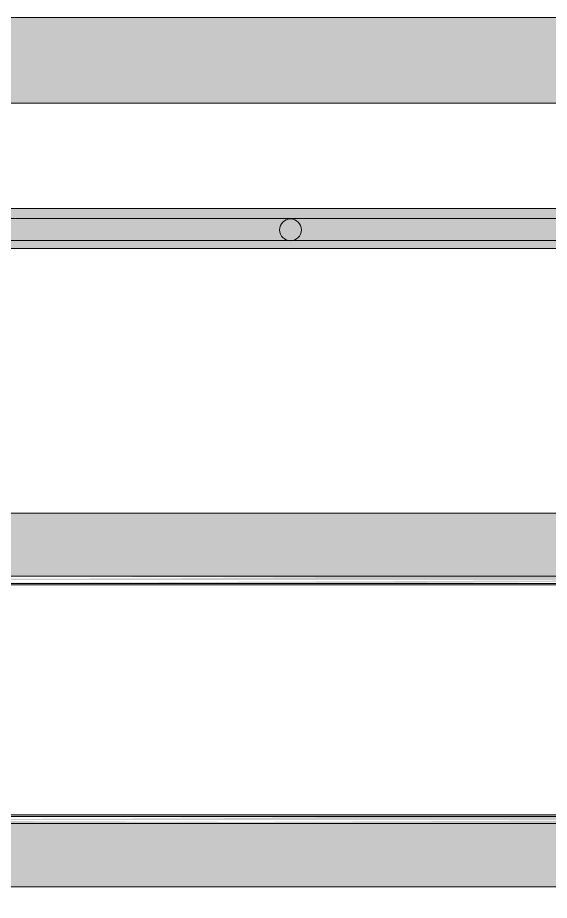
# Model space of a CAD drawing. Header units: metres. Extents: x 149 to 429, y -3 to 162.
# Drawn here: x 353.475 to 355.323, y 107.167 to 110.238 of the extents above; entities that cross this region are included whole.
import ezdxf

# ---------------------------------------------------------------- set-up
doc = ezdxf.new("R2010")
doc.units = ezdxf.units.M
doc.layers.add('1053_ARQ_BASE_MATADOURO_2_dwg', color=7, linetype='Continuous', lineweight=5, true_color=0x767676)
for name, color, linetype, lineweight in [('A-DETL', 7, 'Continuous', 5), ('A-DETL-GENF', 7, 'Continuous', 5), ('A-PISO', 7, 'Continuous', 5), ('A-WALL', 7, 'Continuous', 9), ('P-PIPE', 7, 'Continuous', 5)]:
    doc.layers.add(name, color=color, linetype=linetype, lineweight=lineweight)

# ---------------------------------------------------------------- blocks, each defined once
blk = doc.blocks.new('1053_ARQ_BASE_MATADOURO_2_dwg-3637054-TÉRREO 1_20 - Dependente 2')
at = {"layer": 'A-PISO', "color": 253, "true_color": 0xaaaaaa}
for p, q in [((159.4912, 76.353), (139.8363, 76.353)), ((159.4912, 76.2768), (139.8363, 76.2768))]:
    blk.add_line(p, q, dxfattribs=at)
at = {"layer": 'A-PISO', "color": 253, "true_color": 0xaaaaaa, "flags": 128}
for points in [[(139.3239, 76.3882), (159.5394, 76.3882), (159.5394, 76.2382), (159.5394, 75.3282)], [(159.5394, 75.0782), (159.5394, 75.3282), (139.8841, 75.3282), (139.8311, 75.3282), (139.3239, 75.6158)], [(139.8841, 75.3282), (139.8841, 75.0782), (159.5394, 75.0782), (159.5394, 74.2782)], [(139.3239, 74.0282), (139.8841, 74.0282), (159.5394, 74.0282), (159.5394, 74.2782), (139.8841, 74.2782), (139.3239, 74.2782)]]:
    blk.add_lwpolyline(points, dxfattribs=at)
at = {"layer": 'A-PISO', "color": 253, "true_color": 0xaaaaaa}
blk.add_circle((148.0181, 76.3132), 0.0381, dxfattribs=at)

msp = doc.modelspace()

# ---------------------------------------------------------------- hatches: boundary and pattern name
at = {"layer": 'A-DETL-GENF', "true_color": 0xffff00}
h = msp.add_hatch(color=2, dxfattribs=at)
h.paths.add_polyline_path([(365.8845, 99.7704), (366.9273, 99.7791), (366.9273, 110.2375), (345.3444, 110.2375), (345.3444, 99.7704), (365.7098, 99.7704)])
h.paths.add_polyline_path([(348.6358, 99.8939), (345.729, 99.8939), (345.729, 109.9402), (366.7201, 109.9402), (366.7201, 99.8939), (349.5005, 99.8939)])
at = {"layer": 'A-WALL', "true_color": 0xeaeaea, "transparency": 33554483}
msp.add_hatch(color=254, dxfattribs=at).paths.add_polyline_path([(365.6194, 109.4342), (365.9444, 109.4342), (365.9444, 109.5742), (346.2892, 109.5742), (346.2892, 109.4342), (365.6021, 109.4342)])
at = {"layer": 'A-WALL', "true_color": 0xffd4aa, "transparency": 33554483}
h = msp.add_hatch(color=41, dxfattribs=at)
h.paths.add_polyline_path([(346.2892, 108.2642), (365.9444, 108.2756), (365.9444, 108.5142), (346.2892, 108.5142)])
h.paths.add_polyline_path([(365.9086, 108.2651), (365.8947, 108.2881), (365.915, 108.2907), (365.9085, 108.2694)])
h.paths.add_polyline_path([(365.712, 108.2694), (355.9064, 108.2786), (355.9071, 108.2944), (365.885, 108.2851), (365.8799, 108.2694)])
h.paths.add_polyline_path([(351.4165, 108.2694), (350.7206, 108.2786), (350.7206, 108.2944), (353.2546, 108.2851), (353.2546, 108.2694), (352.0552, 108.2694)])
h.paths.add_polyline_path([(347.5846, 108.2694), (346.767, 108.2786), (346.767, 108.2944), (348.0546, 108.2851), (348.0546, 108.2694)])
h.paths.add_polyline_path([(350.6546, 108.2694), (348.1206, 108.2786), (348.1206, 108.2944), (350.6546, 108.2851), (350.6546, 108.2698)])
h.paths.add_polyline_path([(353.3206, 108.2694), (353.3206, 108.2944), (355.8681, 108.2851), (355.8681, 108.2694), (353.3325, 108.2694)])
h = msp.add_hatch(color=41, dxfattribs=at)
h.paths.add_polyline_path([(346.2892, 107.2142), (365.9444, 107.2142), (365.9444, 107.4642), (346.2892, 107.4642)])
h.paths.add_polyline_path([(365.9085, 107.4297), (365.8947, 107.4527), (365.9149, 107.4553), (365.9084, 107.434)])
h.paths.add_polyline_path([(355.8681, 107.434), (353.3206, 107.4432), (353.3206, 107.459), (355.8681, 107.4497), (355.8681, 107.4344)])
h.paths.add_polyline_path([(361.0546, 107.434), (355.9064, 107.4432), (355.9071, 107.459), (365.885, 107.4497), (365.885, 107.434), (361.1206, 107.434)])
h.paths.add_polyline_path([(352.6938, 107.434), (350.7206, 107.4432), (350.7206, 107.459), (353.2546, 107.4497), (353.2546, 107.434)])
h.paths.add_polyline_path([(350.6546, 107.434), (348.1206, 107.4432), (348.1206, 107.459), (350.6546, 107.4497), (350.6546, 107.4344)])
h.paths.add_polyline_path([(346.9459, 107.434), (346.767, 107.4432), (346.767, 107.459), (348.0546, 107.4497), (348.0546, 107.434), (347.5846, 107.434)])
at = {"layer": 'P-PIPE', "true_color": 0xc0c0c0}
for points in [[(355.8681, 108.2819), (355.8681, 108.2944), (353.3206, 108.2851), (353.3206, 108.2819), (355.2485, 108.2819)], [(354.6098, 108.2694), (355.8681, 108.2786), (355.8681, 108.2819), (353.3206, 108.2711), (353.3206, 108.2694), (353.9712, 108.2694)], [(355.8681, 107.4465), (355.8681, 107.459), (353.3206, 107.4497), (353.3206, 107.4465), (354.6098, 107.4465)], [(355.8681, 107.434), (355.8681, 107.4465), (353.3206, 107.4357), (353.3206, 107.434), (355.8546, 107.434)]]:
    msp.add_hatch(color=9, dxfattribs=at).paths.add_polyline_path(points)

# ---------------------------------------------------------------- linework, layer by layer
at = {"layer": 'A-DETL'}
for p, q in [((366.9273, 110.2375), (345.3444, 110.2375)), ((345.729, 109.9402), (366.7201, 109.9402))]:
    msp.add_line(p, q, dxfattribs=at)
at = {"layer": 'A-WALL', "color": 253, "true_color": 0xb6b6b6}
msp.add_line((365.9444, 109.5742), (346.2892, 109.5742), dxfattribs=at)
at = {"layer": 'A-WALL', "color": 253, "true_color": 0xaaaaaa}
for p, q in [((365.9444, 109.4342), (346.2892, 109.4342)), ((365.9444, 108.5142), (346.2892, 108.5142)), ((346.2892, 108.2642), (365.9444, 108.2642)), ((365.9444, 107.4642), (346.2892, 107.4642)), ((346.2892, 107.2142), (365.9444, 107.2142))]:
    msp.add_line(p, q, dxfattribs=at)
at = {"layer": 'P-PIPE'}
for p, q in [((355.8681, 108.2944), (353.3206, 108.2944)), ((353.3206, 108.2694), (355.8681, 108.2694)), ((355.8681, 107.459), (353.3206, 107.459)), ((353.3206, 107.434), (355.8681, 107.434))]:
    msp.add_line(p, q, dxfattribs=at)

# ---------------------------------------------------------------- block references
at = {"layer": '1053_ARQ_BASE_MATADOURO_2_dwg', "color": 253, "true_color": 0xaaaaaa}
msp.add_blockref('1053_ARQ_BASE_MATADOURO_2_dwg-3637054-TÉRREO 1_20 - Dependente 2', (206.405, 33.186), dxfattribs=at)

doc.saveas('drawing.dxf')
